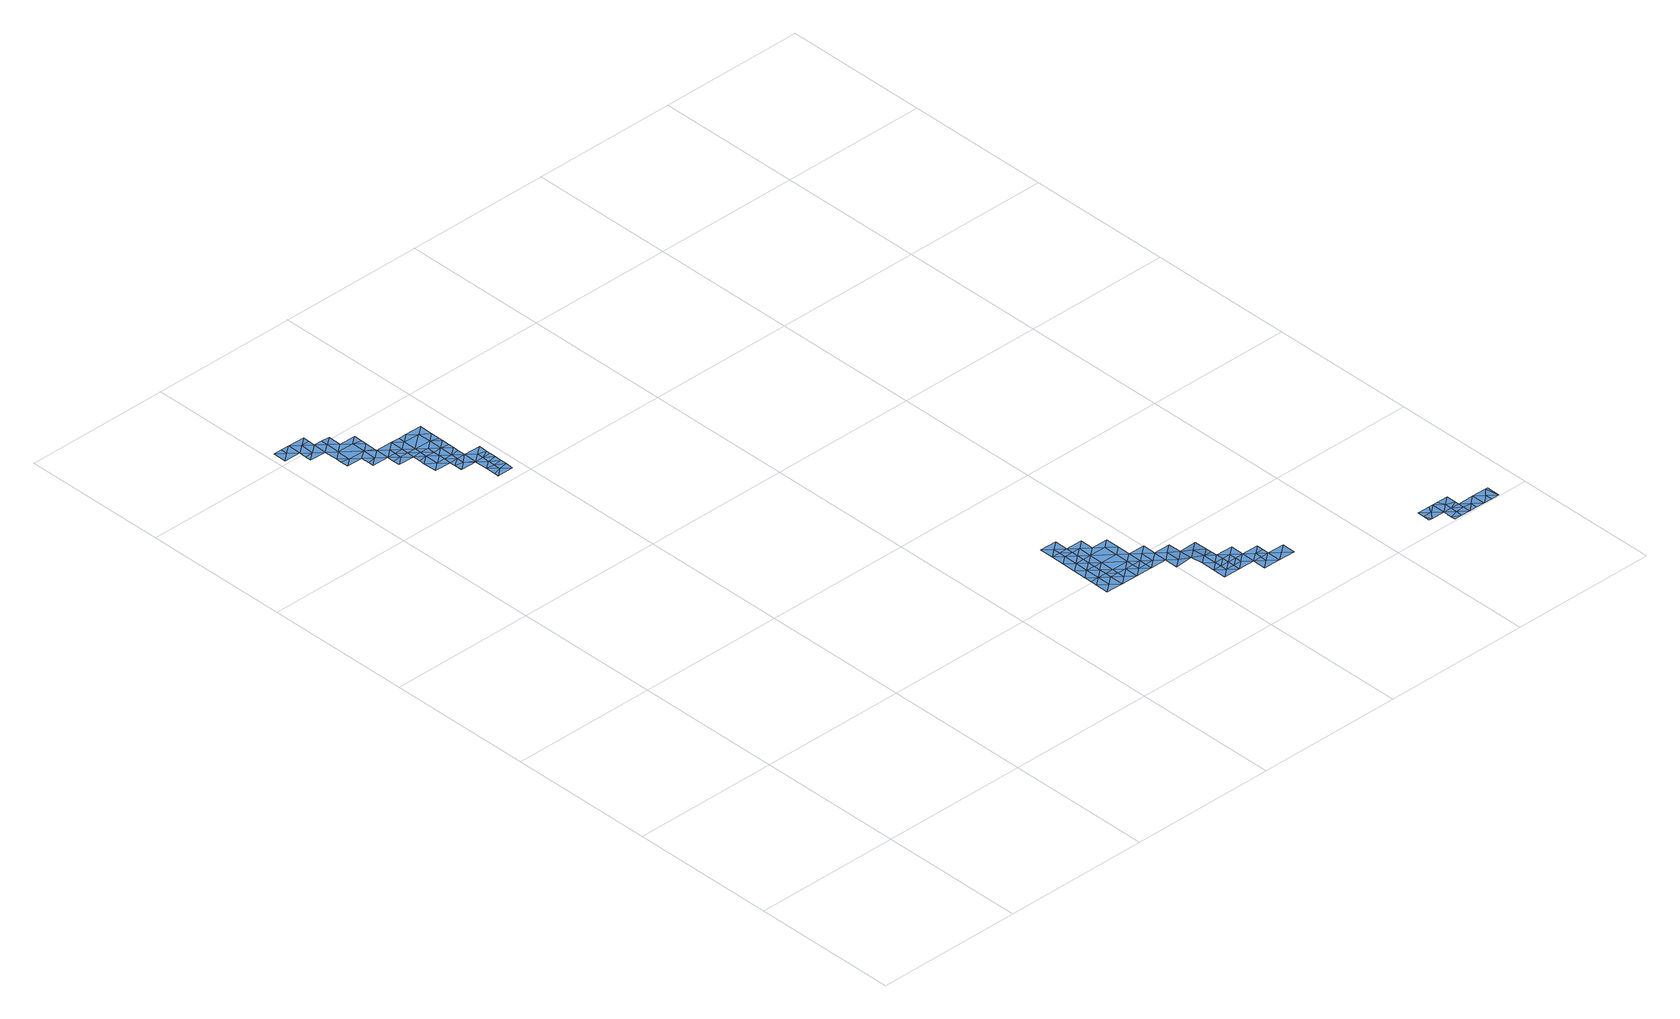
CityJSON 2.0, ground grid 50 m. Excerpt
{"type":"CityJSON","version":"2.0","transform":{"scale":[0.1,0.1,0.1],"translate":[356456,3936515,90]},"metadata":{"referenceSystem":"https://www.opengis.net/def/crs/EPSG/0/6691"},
"CityObjects":{
"waterbody1":{"type":"WaterBody","attributes":{"name":"9","class":"1140","function":"1","WaterBodyRiverFloodingRiskAttribute.description":"5","WaterBodyRiverFloodingRiskAttribute.rankOrg":"2","WaterBodyRiverFloodingRiskAttribute.adminType":"2","WaterBodyRiverFloodingRiskAttribute.scale":"L1"},"geometry":[{"type":"MultiSurface","lod":"1","boundaries":[[[0,1,2]],[[3,1,4]],[[3,5,6]],[[7,8,9]],[[6,5,10]],[[11,12,13]],[[14,12,8]],[[14,8,15]],[[16,17,14]],[[18,17,16]],[[19,18,16]],[[14,20,16]],[[17,18,21]],[[15,22,20]],[[20,22,23]],[[23,24,20]],[[21,25,17]],[[19,16,26]],[[26,16,27]],[[28,17,25]],[[16,24,27]],[[28,14,17]],[[14,28,12]],[[28,13,12]],[[5,29,10]],[[30,29,5]],[[24,31,27]],[[3,30,5]],[[1,3,6]],[[1,6,9]],[[6,32,9]],[[1,9,2]],[[8,2,9]],[[2,8,12]],[[11,2,12]],[[0,4,1]],[[33,26,27]],[[34,33,27]],[[31,34,27]],[[20,24,16]],[[15,20,14]],[[9,32,7]]]}]},
"waterbody2":{"type":"WaterBody","attributes":{"name":"9","class":"1140","function":"1","WaterBodyRiverFloodingRiskAttribute.description":"5","WaterBodyRiverFloodingRiskAttribute.rankOrg":"2","WaterBodyRiverFloodingRiskAttribute.adminType":"2","WaterBodyRiverFloodingRiskAttribute.scale":"L1"},"geometry":[{"type":"MultiSurface","lod":"1","boundaries":[[[35,36,37]],[[38,39,36]],[[37,36,33]],[[36,35,38]],[[36,39,40]],[[39,41,40]],[[40,33,36]]]}]},
"waterbody3":{"type":"WaterBody","attributes":{"name":"9","class":"1140","function":"1","WaterBodyRiverFloodingRiskAttribute.description":"5","WaterBodyRiverFloodingRiskAttribute.rankOrg":"2","WaterBodyRiverFloodingRiskAttribute.adminType":"2","WaterBodyRiverFloodingRiskAttribute.scale":"L1"},"geometry":[{"type":"MultiSurface","lod":"1","boundaries":[[[42,43,44]],[[45,46,47]],[[47,43,48]],[[47,49,43]],[[47,50,49]],[[50,47,38]],[[47,48,45]],[[51,44,43]],[[46,38,47]],[[45,52,46]],[[51,43,49]],[[48,43,42]]]}]},
"waterbody4":{"type":"WaterBody","attributes":{"name":"9","class":"1140","function":"1","WaterBodyRiverFloodingRiskAttribute.description":"5","WaterBodyRiverFloodingRiskAttribute.rankOrg":"1","WaterBodyRiverFloodingRiskAttribute.adminType":"2","WaterBodyRiverFloodingRiskAttribute.scale":"L1"},"geometry":[{"type":"MultiSurface","lod":"1","boundaries":[[[53,54,55]],[[56,57,53]],[[57,56,58]],[[48,59,56]],[[58,59,60]],[[58,56,59]],[[56,52,45]],[[39,46,61]],[[45,48,56]],[[38,46,39]],[[46,52,61]],[[62,26,33]],[[42,63,59]],[[48,42,59]],[[26,62,64]],[[41,64,62]],[[42,44,63]],[[33,40,62]],[[40,41,62]],[[65,64,66]],[[39,61,41]],[[61,55,67]],[[68,65,66]],[[67,55,69]],[[68,67,70]],[[69,70,67]],[[66,67,68]],[[61,66,41]],[[66,61,67]],[[64,41,66]],[[52,55,61]],[[56,55,52]],[[53,55,56]],[[55,54,69]],[[71,60,59]],[[63,71,59]]]}]},
"waterbody5":{"type":"WaterBody","attributes":{"name":"9","class":"1140","function":"1","WaterBodyRiverFloodingRiskAttribute.description":"5","WaterBodyRiverFloodingRiskAttribute.rankOrg":"2","WaterBodyRiverFloodingRiskAttribute.adminType":"2","WaterBodyRiverFloodingRiskAttribute.scale":"L1"},"geometry":[{"type":"MultiSurface","lod":"1","boundaries":[[[72,63,44]],[[63,72,73]],[[73,72,74]],[[74,72,75]],[[76,71,73]],[[76,73,77]],[[74,77,73]],[[71,63,73]]]}]},
"waterbody6":{"type":"WaterBody","attributes":{"name":"9","class":"1140","function":"1","WaterBodyRiverFloodingRiskAttribute.description":"5","WaterBodyRiverFloodingRiskAttribute.rankOrg":"3","WaterBodyRiverFloodingRiskAttribute.adminType":"2","WaterBodyRiverFloodingRiskAttribute.scale":"L1"},"geometry":[{"type":"MultiSurface","lod":"1","boundaries":[[[78,79,80]],[[81,78,80]],[[82,78,81]],[[83,81,84]],[[85,81,83]],[[85,82,81]],[[80,84,81]]]}]},
"waterbody7":{"type":"WaterBody","attributes":{"name":"9","class":"1140","function":"1","WaterBodyRiverFloodingRiskAttribute.description":"5","WaterBodyRiverFloodingRiskAttribute.rankOrg":"2","WaterBodyRiverFloodingRiskAttribute.adminType":"2","WaterBodyRiverFloodingRiskAttribute.scale":"L1"},"geometry":[{"type":"MultiSurface","lod":"1","boundaries":[[[86,87,88]],[[89,86,88]],[[84,80,89]],[[89,80,79]],[[79,86,89]],[[88,77,89]],[[84,89,77]]]}]},
"waterbody8":{"type":"WaterBody","attributes":{"name":"9","class":"1140","function":"1","WaterBodyRiverFloodingRiskAttribute.description":"5","WaterBodyRiverFloodingRiskAttribute.rankOrg":"1","WaterBodyRiverFloodingRiskAttribute.adminType":"2","WaterBodyRiverFloodingRiskAttribute.scale":"L1"},"geometry":[{"type":"MultiSurface","lod":"1","boundaries":[[[90,88,87]],[[88,90,91]],[[91,90,92]],[[77,88,91]],[[91,92,71]],[[91,71,77]]]}]},
"waterbody9":{"type":"WaterBody","attributes":{"name":"9","class":"1140","function":"1","WaterBodyRiverFloodingRiskAttribute.description":"5","WaterBodyRiverFloodingRiskAttribute.rankOrg":"2","WaterBodyRiverFloodingRiskAttribute.adminType":"2","WaterBodyRiverFloodingRiskAttribute.scale":"L1"},"geometry":[{"type":"MultiSurface","lod":"1","boundaries":[[[93,94,95]],[[96,93,97]],[[96,94,93]],[[95,98,93]],[[98,97,93]]]}]},
"waterbody10":{"type":"WaterBody","attributes":{"name":"9","class":"1140","function":"1","WaterBodyRiverFloodingRiskAttribute.description":"5","WaterBodyRiverFloodingRiskAttribute.rankOrg":"1","WaterBodyRiverFloodingRiskAttribute.adminType":"2","WaterBodyRiverFloodingRiskAttribute.scale":"L1"},"geometry":[{"type":"MultiSurface","lod":"1","boundaries":[[[99,100,101]],[[102,99,101]],[[99,102,103]],[[101,104,105]],[[104,101,100]],[[106,107,108]],[[109,102,101]],[[109,101,110]],[[110,111,112]],[[113,114,115]],[[116,115,107]],[[101,105,111]],[[117,108,107]],[[110,101,111]],[[118,112,111]],[[105,118,111]],[[114,110,112]],[[119,96,97]],[[119,97,120]],[[99,121,100]],[[103,122,99]],[[123,124,125]],[[120,124,119]],[[106,116,107]],[[97,98,120]],[[125,124,120]],[[125,120,126]],[[126,120,98]],[[126,121,125]],[[125,121,99]],[[122,125,99]],[[125,122,123]],[[113,110,114]],[[114,112,127]],[[114,127,115]],[[115,127,107]],[[127,117,107]]]}]},
"waterbody11":{"type":"WaterBody","attributes":{"name":"9","class":"1140","function":"1","WaterBodyRiverFloodingRiskAttribute.description":"5","WaterBodyRiverFloodingRiskAttribute.rankOrg":"2","WaterBodyRiverFloodingRiskAttribute.adminType":"2","WaterBodyRiverFloodingRiskAttribute.scale":"L1"},"geometry":[{"type":"MultiSurface","lod":"1","boundaries":[[[108,117,128]],[[128,129,130]],[[131,129,132]],[[133,134,131]],[[135,134,136]],[[137,138,135]],[[139,138,137]],[[140,141,142]],[[141,140,143]],[[143,140,144]],[[102,144,140]],[[144,102,109]],[[96,119,145]],[[146,96,145]],[[147,135,138]],[[147,134,135]],[[134,148,131]],[[148,129,131]],[[128,132,129]],[[117,132,128]],[[149,150,151]],[[151,150,137]],[[150,139,137]],[[152,151,137]],[[153,151,152]],[[153,154,151]],[[152,137,136]],[[137,135,136]],[[136,134,133]],[[155,136,133]],[[132,155,133]],[[132,133,131]],[[154,149,151]],[[156,157,158]],[[158,159,156]],[[157,156,141]],[[142,141,156]],[[113,115,144]],[[143,115,116]],[[116,106,143]],[[160,143,106]],[[160,106,130]],[[130,106,128]],[[106,108,128]],[[161,160,130]],[[146,145,159]],[[159,145,142]],[[124,142,145]],[[123,142,124]],[[123,122,142]],[[130,129,161]],[[124,145,119]],[[140,122,103]],[[109,110,113]],[[109,113,144]],[[103,102,140]],[[144,115,143]],[[141,143,160]],[[122,140,142]],[[156,159,142]],[[160,157,141]],[[162,149,154]]]}]},
"waterbody12":{"type":"WaterBody","attributes":{"name":"9","class":"1140","function":"1","WaterBodyRiverFloodingRiskAttribute.description":"5","WaterBodyRiverFloodingRiskAttribute.rankOrg":"1","WaterBodyRiverFloodingRiskAttribute.adminType":"2","WaterBodyRiverFloodingRiskAttribute.scale":"L1"},"geometry":[{"type":"MultiSurface","lod":"1","boundaries":[[[163,164,153]],[[163,165,164]],[[154,153,164]],[[162,154,164]],[[164,165,166]],[[164,166,162]]]}]},
"waterbody13":{"type":"WaterBody","attributes":{"name":"9","class":"1140","function":"1","WaterBodyRiverFloodingRiskAttribute.description":"5","WaterBodyRiverFloodingRiskAttribute.rankOrg":"3","WaterBodyRiverFloodingRiskAttribute.adminType":"2","WaterBodyRiverFloodingRiskAttribute.scale":"L1"},"geometry":[{"type":"MultiSurface","lod":"1","boundaries":[[[149,167,150]],[[168,150,167]],[[169,170,167]],[[170,168,167]],[[162,167,149]],[[162,169,167]]]}]},
"waterbody14":{"type":"WaterBody","attributes":{"name":"9","class":"1140","function":"1","WaterBodyRiverFloodingRiskAttribute.description":"5","WaterBodyRiverFloodingRiskAttribute.rankOrg":"2","WaterBodyRiverFloodingRiskAttribute.adminType":"2","WaterBodyRiverFloodingRiskAttribute.scale":"L1"},"geometry":[{"type":"MultiSurface","lod":"1","boundaries":[[[165,171,166]],[[165,172,171]],[[173,172,174]],[[172,170,171]],[[174,175,173]],[[173,176,170]],[[177,176,173]],[[175,177,173]],[[170,172,173]],[[166,169,162]],[[169,166,171]],[[169,171,170]]]}]},
"waterbody15":{"type":"WaterBody","attributes":{"name":"9","class":"1140","function":"1","WaterBodyRiverFloodingRiskAttribute.description":"5","WaterBodyRiverFloodingRiskAttribute.rankOrg":"1","WaterBodyRiverFloodingRiskAttribute.adminType":"2","WaterBodyRiverFloodingRiskAttribute.scale":"L1"},"geometry":[{"type":"MultiSurface","lod":"1","boundaries":[[[175,178,179]],[[180,179,178]],[[175,174,178]],[[172,180,178]],[[174,172,178]]]}]},
"waterbody16":{"type":"WaterBody","attributes":{"name":"9","class":"1140","function":"1","WaterBodyRiverFloodingRiskAttribute.description":"5","WaterBodyRiverFloodingRiskAttribute.rankOrg":"2","WaterBodyRiverFloodingRiskAttribute.adminType":"2","WaterBodyRiverFloodingRiskAttribute.scale":"L1"},"geometry":[{"type":"MultiSurface","lod":"1","boundaries":[[[175,181,182]],[[175,179,181]],[[183,181,179]],[[183,182,181]]]}]},
"waterbody17":{"type":"WaterBody","attributes":{"name":"9","class":"1140","function":"1","WaterBodyRiverFloodingRiskAttribute.description":"5","WaterBodyRiverFloodingRiskAttribute.rankOrg":"1","WaterBodyRiverFloodingRiskAttribute.adminType":"2","WaterBodyRiverFloodingRiskAttribute.scale":"L1"},"geometry":[{"type":"MultiSurface","lod":"1","boundaries":[[[184,185,186]],[[184,186,187]],[[184,187,188]],[[189,190,191]],[[192,189,193]],[[193,186,194]],[[189,195,190]],[[196,191,190]],[[186,197,187]],[[195,189,192]],[[194,186,185]],[[197,186,193]],[[193,189,197]],[[191,197,189]]]}]},
"waterbody18":{"type":"WaterBody","attributes":{"name":"9","class":"1140","function":"1","WaterBodyRiverFloodingRiskAttribute.description":"5","WaterBodyRiverFloodingRiskAttribute.rankOrg":"2","WaterBodyRiverFloodingRiskAttribute.adminType":"2","WaterBodyRiverFloodingRiskAttribute.scale":"L1"},"geometry":[{"type":"MultiSurface","lod":"1","boundaries":[[[187,198,188]],[[198,187,199]],[[198,199,200]],[[201,199,197]],[[201,202,199]],[[203,202,201]],[[200,199,202]],[[187,197,199]]]}]},
"waterbody19":{"type":"WaterBody","attributes":{"name":"9","class":"1140","function":"1","WaterBodyRiverFloodingRiskAttribute.description":"5","WaterBodyRiverFloodingRiskAttribute.rankOrg":"1","WaterBodyRiverFloodingRiskAttribute.adminType":"2","WaterBodyRiverFloodingRiskAttribute.scale":"L1"},"geometry":[{"type":"MultiSurface","lod":"1","boundaries":[[[204,205,206]],[[207,205,204]],[[208,209,210]],[[209,208,206]],[[208,204,206]],[[211,207,204]],[[198,207,211]],[[205,212,206]],[[198,200,207]],[[213,205,207]],[[213,207,200]],[[198,211,188]],[[212,209,206]]]}]}
},
"vertices":[
[117,2512,23],[89,2513,23],[117,2489,23],[61,2536,23],[118,2535,23],[32,2514,23],[60,2490,23],[60,2444,22],[116,2443,22],[88,2467,22],[4,2491,23],[145,2489,23],[145,2466,22],[174,2488,22],[144,2419,22],[116,2397,22],[200,2372,21],[201,2419,21],[229,2395,21],[228,2357,21],[143,2373,22],[229,2412,21],[115,2379,22],[115,2351,22],[171,2350,22],[230,2441,21],[228,2349,21],[199,2326,21],[173,2442,22],[4,2537,23],[33,2537,23],[171,2323,22],[60,2465,22],[227,2303,21],[171,2303,21],
[227,2256,21],[255,2279,21],[227,2277,21],[283,2255,21],[284,2279,21],[256,2302,21],[284,2302,21],
[339,2185,21],[310,2186,21],[338,2162,21],[339,2231,21],[312,2255,21],[311,2232,21],[339,2208,21],[282,2209,21],[283,2228,21],[282,2163,21],[340,2254,21],
[397,2254,21],[397,2269,21],[369,2277,21],[368,2231,21],[396,2229,21],[396,2207,21],[367,2185,21],[395,2191,21],[312,2278,21],[256,2325,21],[367,2162,21],[285,2348,21],[315,2347,21],[313,2324,21],[369,2323,21],[341,2347,21],[397,2300,21],[398,2346,21],[395,2161,21],
[338,2143,21],[366,2138,21],[340,2116,21],[338,2116,21],[394,2117,21],[394,2115,21],
[450,2048,21],[450,2068,21],[422,2068,21],[421,2045,21],[449,2022,21],[393,2036,21],[394,2069,21],[393,2022,21],
[451,2094,21],[451,2114,21],[423,2114,21],[422,2091,21],
[451,2129,21],[423,2138,21],[452,2160,21],
[1306,690,1],[1335,713,1],[1278,714,1],[1334,667,1],[1306,667,1],[1278,668,1],
[1304,552,1],[1275,529,1],[1303,505,1],[1332,528,1],[1332,551,1],[1275,503,1],[1275,483,1],[1445,480,1],[1416,457,1],[1444,457,1],[1332,505,1],[1331,482,1],[1303,459,1],[1331,436,1],[1360,481,1],[1359,458,1],[1388,481,1],[1416,480,1],[1444,434,1],[1274,437,1],[1334,644,1],[1306,644,1],[1276,575,1],[1333,574,1],[1333,597,1],[1333,621,1],[1305,598,1],[1277,621,1],[1387,435,1],
[1472,456,1],[1501,479,1],[1473,503,1],[1529,456,1],[1500,433,1],[1528,409,1],[1557,432,3],[1585,408,7],[1556,386,7],[1584,362,12],[1613,385,9],[1613,363,10],[1361,551,1],[1417,550,1],[1361,597,1],[1417,504,1],[1360,505,1],[1362,643,1],[1391,666,1],[1614,431,7],[1558,478,1],[1612,316,12],[1612,339,12],[1584,316,12],[1556,340,12],[1555,293,12],[1583,293,12],[1500,387,1],[1418,596,1],[1446,572,1],[1447,619,1],[1390,620,1],[1445,526,1],[1502,525,1],[1612,292,12],
[1554,247,12],[1583,270,12],[1611,246,12],[1611,269,12],
[1640,315,12],[1669,338,12],[1640,292,12],[1668,292,12],
[1639,269,12],[1667,245,12],[1696,268,12],[1696,245,12],[1724,244,12],[1725,291,12],[1724,268,12],
[1695,222,12],[1723,198,12],[1667,199,12],
[1752,221,12],[1781,243,12],[1780,197,12],
[2288,64,2],[2288,97,2],[2260,74,2],[2259,51,2],[2288,50,2],[2203,75,2],[2175,77,2],[2183,52,2],[2217,98,2],[2232,98,2],[2249,97,2],[2175,98,2],[2174,52,2],[2231,51,2],
[2287,31,2],[2259,28,2],[2287,4,2],[2230,20,2],[2254,5,2],[2230,5,2],
[2344,50,2],[2343,3,2],[2372,26,2],[2316,27,2],[2393,49,2],[2400,2,2],[2401,49,2],[2289,50,2],[2372,3,2],[2315,4,2]
]}
